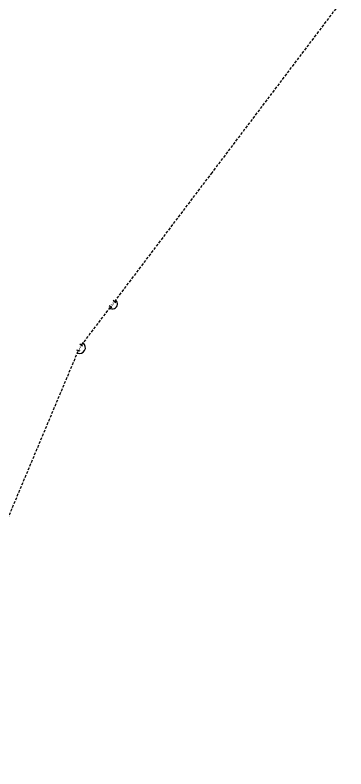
# Model space of a CAD drawing. Header units: metres. Extents: x 206144 to 214764, y 6366407 to 6371688.
# Drawn here: x 209936 to 210423, y 6367808 to 6368920 of the extents above; entities that cross this region are included whole.
import ezdxf
from ezdxf.enums import TextEntityAlignment as Align

# ---------------------------------------------------------------- set-up
doc = ezdxf.new("R2010")
doc.units = ezdxf.units.M
doc.linetypes.add('Cable New OH', pattern=[6, 4, -2])
doc.layers.get('0').update_dxf_attribs({"color": 6})
for name, color, linetype in [('Mains_HV_NEW', 2, 'Continuous'), ('Mains_HV_New_A18', 2, 'Continuous'), ('Mains_HV_NEW_Hardwired', 2, 'Continuous')]:
    doc.layers.add(name, color=color, linetype=linetype)
doc.styles.get("Standard").update_dxf_attribs({"font": 'arial.ttf'})

# ---------------------------------------------------------------- blocks, each defined once
blk = doc.blocks.new('End Shackle_NEW')
blk.add_wipeout([(-0.25, 0), (-0.25, 1.81), (0.25, 1.82), (0.25, 0)])
blk.add_line((1, 1.81), (-1, 1.81))
at = {"flags": 1}
blk.add_attdef('Z', (0, 0), '', height=0.2, dxfattribs=at)
at = {"flags": 9}
for tag, p in [('CONNECTOR_TYPE', (0, 0)), ('CONSTRUCTED_VOLTAGE', (0, -0.2)), ('OPERATING_VOLTAGE', (0, -0.6)), ('ORIENTATION', (0, -0.8)), ('OWNED_BY', (0, -1)), ('STATE', (0, -1.2)), ('OPERATED_BY', (0, -2.01)), ('NO_PHASES', (0, -0.4)), ('USAGE', (0, -1.4)), ('NOTES', (0, -1.6)), ('MAINTAINED_BY', (0, -1.81))]:
    blk.add_attdef(tag, text='', height=0.2, dxfattribs=at).set_placement(p, align=Align.MIDDLE_LEFT)
blk = doc.blocks.new('BOND POINT')
blk.add_hatch(color=256).paths.add_polyline_path([(-1, 0, 1), (1, 0, 1)])
blk.add_lwpolyline([(-1, 0, 1), (1, 0, 1)], format="xyb", close=True)

msp = doc.modelspace()

# ---------------------------------------------------------------- linework, layer by layer
at = {"layer": 'Mains_HV_New_A18', "linetype": 'Cable New OH'}
for points in [[(211535.96, 6370073.84), (211326.76, 6369893.99), (211203.18, 6369758.87), (211102.33, 6369648.69), (210895.02, 6369508.45), (210723.67, 6369346.95), (210612.45, 6369199.69), (210488.05, 6369034.49), (210382.71, 6368895.21), (210225.94, 6368687.45), (210079.69, 6368493.8)], [(210079.69, 6368493.8), (210031.08, 6368429.59)], [(210031.08, 6368429.59), (209904.13, 6368126.85), (209837.32, 6367967.58), (209770.71, 6367808.46)]]:
    msp.add_lwpolyline(points, dxfattribs=at)
at = {"layer": 'Mains_HV_NEW_Hardwired', "linetype": 'Continuous'}
for centre, radius, start, end in [((210079.69, 6368493.8), 7.25, 232.86709, 52.93934), ((210031.08, 6368429.59), 8.8, 247.25187, 52.86709)]:
    msp.add_arc(centre, radius, start, end, dxfattribs=at).dxf.unprotected_set("ltscale", 0)

# ---------------------------------------------------------------- block references
at = {"layer": 'Mains_HV_NEW_Hardwired', "linetype": 'Continuous', "xscale": 0.15, "yscale": 0.15, "zscale": 0.15}
for p in [(210084.06, 6368499.58), (210075.32, 6368488.02), (210036.39, 6368436.61), (210027.67, 6368421.47)]:
    msp.add_blockref('BOND POINT', p, dxfattribs=at).dxf.unprotected_set("ltscale", 0)

# ---------------------------------------------------------------- next in the draw order: block references
at = {"layer": 'Mains_HV_NEW', "rotation": 142.8670884740629}
msp.add_blockref('End Shackle_NEW', (210079.69, 6368493.8), dxfattribs=at).dxf.unprotected_set("ltscale", 0)
at = {"layer": 'Mains_HV_NEW', "xscale": 2.5, "yscale": 2.5, "zscale": 2.5, "rotation": 320.0107271876676}
msp.add_blockref('End Shackle_NEW', (210030.87, 6368429.74), dxfattribs=at).dxf.unprotected_set("ltscale", 0)

# ---------------------------------------------------------------- next in the draw order: block references
at = {"layer": 'Mains_HV_NEW', "xscale": 2.5, "yscale": 2.5, "zscale": 2.5}
for p, rotation in [((210079.69, 6368493.8), 320.0107271876676), ((210030.83, 6368429.68), 159.308044271915)]:
    msp.add_blockref('End Shackle_NEW', p, dxfattribs=dict(at, rotation=rotation)).dxf.unprotected_set("ltscale", 0)

# ---------------------------------------------------------------- next in the draw order: block references
at = {"layer": 'Mains_HV_NEW', "xscale": 2.5, "yscale": 2.5, "zscale": 2.5, "rotation": 141.4846509531811}
msp.add_blockref('End Shackle_NEW', (210079.69, 6368493.8), dxfattribs=at).dxf.unprotected_set("ltscale", 0)

doc.saveas('drawing.dxf')
